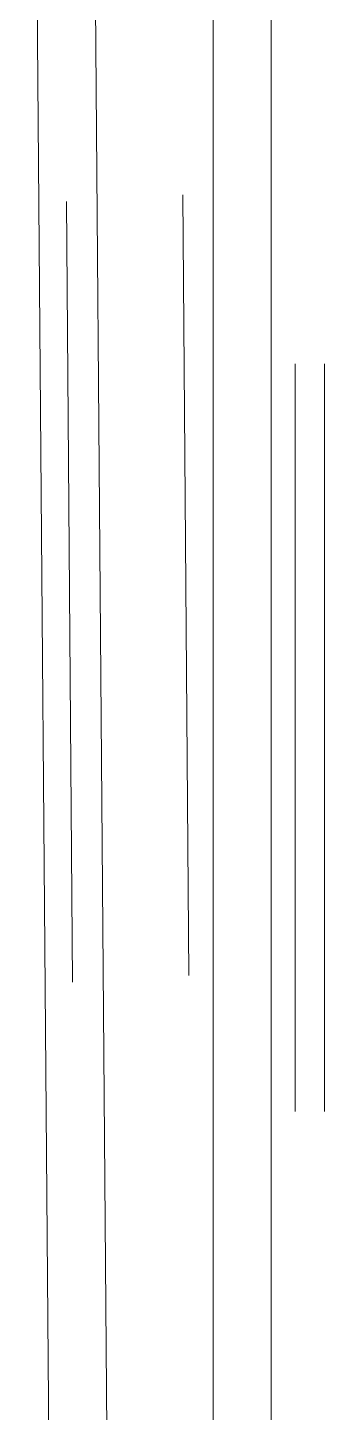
# Model space of a CAD drawing. Header units: millimetres. Extents: x 0 to 1989, y -338 to 950.
# Drawn here: x 1167.53 to 1177.64, y 182.93 to 230.03 of the extents above; entities that cross this region are included whole.
import ezdxf

# ---------------------------------------------------------------- set-up
doc = ezdxf.new("R2010")
doc.units = ezdxf.units.MM
doc.layers.add('FINE', color=9, linetype='Continuous')

msp = doc.modelspace()

# ---------------------------------------------------------------- linework, layer by layer
at = {"layer": 'FINE', "lineweight": 9}
for p, q in [((1168.361, 167.904), (1167.529, 272.09)), ((1173.85, 235.238), (1173.85, 164.508)), ((1175.83, 164.508), (1175.83, 235.238)), ((1173.024, 197.787), (1172.812, 224.341)), ((1168.851, 224.115), (1169.063, 197.56)), ((1176.649, 193.162), (1176.649, 218.595)), ((1177.639, 218.595), (1177.639, 193.162))]:
    msp.add_line(p, q, dxfattribs=at)
msp.add_lwpolyline([(1169.51, 272.204), (1170.341, 168.017), (1171.415, 166.943)], dxfattribs=at)

doc.saveas('drawing.dxf')
